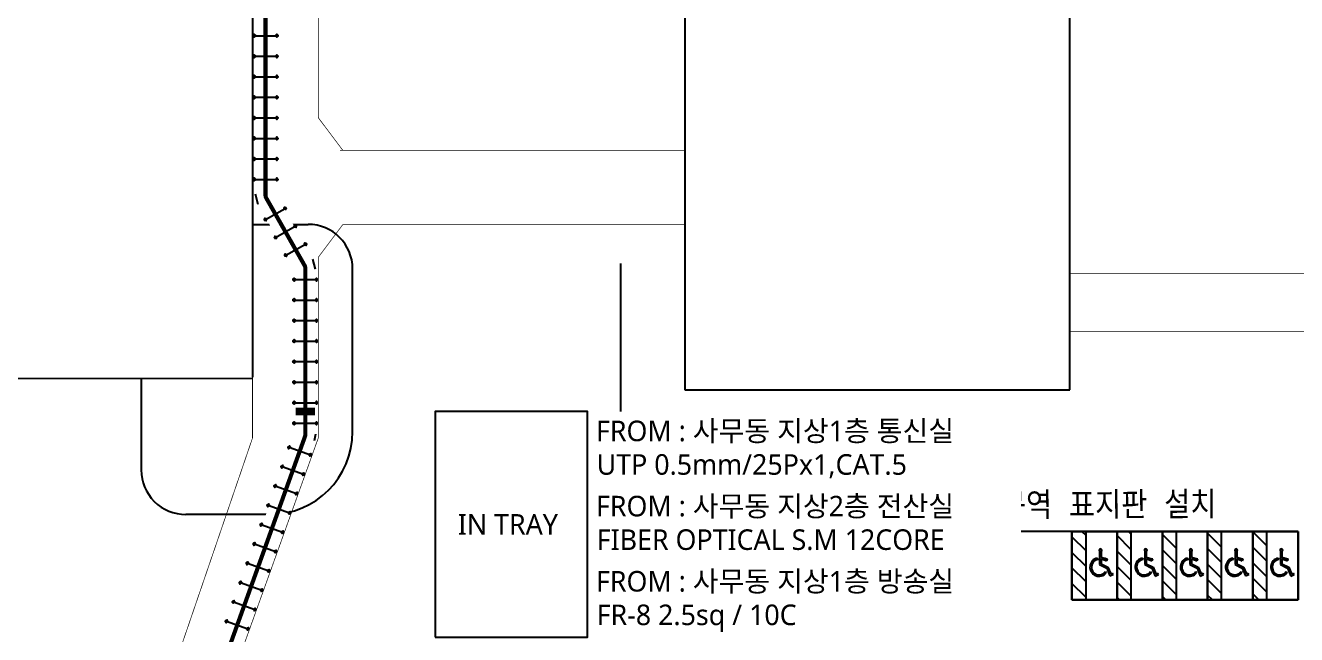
# Model space of a CAD drawing. Header units: millimetres. Extents: x 0 to 420500, y 0 to 297000.
# Drawn here: x 177700 to 270480, y 101003 to 145487 of the extents above; entities that cross this region are included whole.
import ezdxf
from ezdxf.enums import TextEntityAlignment as Align
from ezdxf.xclip import XClip

# ---------------------------------------------------------------- set-up
doc = ezdxf.new("R2010")
doc.units = ezdxf.units.MM
doc.header["$LTSCALE"] = 5000
doc.header["$XCLIPFRAME"] = 0
doc.linetypes.add('HIDDEN', pattern=[0.375, 0.25, -0.125])
for name, color, linetype in [('3131$0$SYM', 3, 'Continuous'), ('arch', 8, 'Continuous'), ('S2', 4, 'HIDDEN'), ('SYM', 3, 'Continuous'), ('TRAY', 3, 'Continuous'), ('TRAY1', 3, 'Continuous'), ('공동구', 8, 'Continuous')]:
    doc.layers.add(name, color=color, linetype=linetype)
doc.styles.add('arch', font='romans.shx', dxfattribs={"bigfont": 'ghs.shx'})
doc.styles.add('GHS', font='malgun.ttf')

# ---------------------------------------------------------------- blocks, each defined once
blk = doc.blocks.new('A$C2DB47DB5')
at = {"ltscale": 3}
h = blk.add_hatch(dxfattribs=at)
h.set_pattern_fill('_USER', color=0, scale=800, angle=92.1562, style=0, pattern_type=0)
h.set_pattern_definition([(182.156205, (-512770.2, -7410811.7), (-30.09919, 799.43357), [])])
h.paths.add_polyline_path([(751, 4204), (71, 3471), (3737, 71), (4417, 804)])
at = {"color": 0}
for p, q in [((71, 3471), (2315, 5890)), ((2315, 5890), (5981, 2490)), ((2490, 3968), (3216, 3295)), ((2587, 4031), (2888, 3752)), ((2888, 3752), (3198, 3921)), ((2975, 3672), (3252, 3822)), ((3192, 3931), (3291, 3985)), ((3192, 3931), (3198, 3921)), ((3252, 3822), (3257, 3813)), ((3257, 3813), (3356, 3866)), ((3291, 3985), (3356, 3866)), ((3737, 71), (71, 3471)), ((2752, 3500), (2859, 3478)), ((2975, 3672), (3241, 3425)), ((3216, 3295), (3763, 3501)), ((3241, 3425), (3762, 3621)), ((3762, 3621), (4273, 3432)), ((3763, 3501), (4339, 3287)), ((3886, 3266), (3993, 3244)), ((4273, 3432), (4324, 3569)), ((4430, 3529), (4324, 3569)), ((4339, 3287), (4430, 3529)), ((5981, 2490), (3737, 71)), ((2942, 808), (3737, 71))]:
    blk.add_line(p, q, dxfattribs=at)
at = {"color": 0, "ltscale": 3}
for p, q in [((2315, 5890), (751, 4204)), ((1635, 5157), (2315, 5890)), ((2315, 5890), (5981, 2490)), ((5981, 2490), (2315, 5890)), ((751, 4204), (4417, 804)), ((751, 4204), (4417, 804)), ((4417, 804), (5981, 2490)), ((5301, 1757), (5981, 2490))]:
    blk.add_line(p, q, dxfattribs=at)
at = {"color": 0}
for centre, major_axis, start_param, end_param in [((2496, 4065), (-93.2, 27.4), 3.079538, 8.086775), ((3328, 3156), (-643, 189), 6.031213, 9.8424), ((3328, 3156), (-546, 161), 5.968595, 9.905018)]:
    blk.add_ellipse(centre, major_axis=major_axis, ratio=1, start_param=start_param, end_param=end_param, dxfattribs=at)
blk = doc.blocks.new('XR-배치도', base_point=(461, 408))
at = {"layer": 'arch'}
for p, q in [((432426, 369830), (391978, 407343)), ((432426, 369830), (391978, 407343)), ((372864, 386733), (413312, 349220)), ((372864, 386733), (413312, 349220)), ((451325, 375009), (421818, 343193)), ((451325, 375009), (449081, 372589)), ((449081, 372589), (446837, 370169)), ((449081, 372589), (452747, 369189)), ((452747, 369189), (449081, 372589)), ((449081, 372589), (452747, 369189)), ((452747, 369189), (454991, 371609)), ((413312, 349220), (432426, 369830)), ((413312, 349220), (432426, 369830)), ((446837, 370169), (444593, 367750)), ((446837, 370169), (450503, 366769)), ((450503, 366769), (446837, 370169)), ((446837, 370169), (450503, 366769)), ((450503, 366769), (452747, 369189)), ((444593, 367750), (442349, 365330)), ((444593, 367750), (448259, 364350)), ((448259, 364350), (444593, 367750)), ((444593, 367750), (448259, 364350)), ((347562, 367162), (391173, 326716)), ((347562, 367162), (391173, 326716)), ((347562, 367162), (391173, 326716)), ((448259, 364350), (450503, 366769)), ((442349, 365330), (440105, 362911)), ((442349, 365330), (446015, 361930)), ((446015, 361930), (442349, 365330)), ((442349, 365330), (446015, 361930)), ((446015, 361930), (448259, 364350)), ((440105, 362911), (443771, 359511)), ((440105, 362911), (443771, 359511)), ((443771, 359511), (446015, 361930)), ((403341, 352049), (413238, 342870)), ((382993, 334303), (385752, 337278)), ((399061, 329370), (390348, 337451)), ((322443, 252608), (391242, 326653)), ((322443, 252608), (391242, 326653)), ((385711, 320700), (390615, 316151)), ((399383, 320823), (395211, 316324))]:
    blk.add_line(p, q, dxfattribs=at)
for centre, radius, start, end in [((417366, 347322), 6072, 227.1562, 317.1562), ((388137, 335066), 3252, 47.1562, 137.1562), ((394949, 324936), 6048, 317.1562, 47.1562), ((392827, 318536), 3252, 227.1562, 317.1562)]:
    blk.add_arc(centre, radius, start, end, dxfattribs=at)
for p in [(449010, 369118), (446766, 366699), (444522, 364279), (442278, 361859), (440034, 359440)]:
    blk.add_blockref('A$C2DB47DB5', p, dxfattribs=at)
at = {"layer": 'arch', "style": 'arch', "width": 0.9}
blk.add_text('장애인전용 주차구역 표지판 설치', height=2000, rotation=47.38692, dxfattribs=at).set_placement((426024, 348938))

msp = doc.modelspace()

# ---------------------------------------------------------------- linework, layer by layer
at = {"layer": '공동구', "const_width": 50}
for points in [[(194274, 198054), (194274, 115354)], [(199074, 160954), (199074, 138754)], [(199074, 138754), (200874, 136354)], [(225829, 136354), (200664, 136354)], [(225829, 136354), (225829, 130954)], [(199074, 128554), (200874, 130954)], [(225829, 130954), (200874, 130954)], [(199074, 115354), (199074, 128554)], [(253938, 127354), (253938, 123154)], [(253938, 127354), (274022, 127354)], [(253938, 123154), (272277, 123154)], [(194274, 115354), (182406, 80654)], [(199074, 115354), (186606, 80654)]]:
    msp.add_lwpolyline(points, dxfattribs=at)

# ---------------------------------------------------------------- block references
at = {"layer": 'TRAY'}
ref = msp.add_blockref('XR-배치도', (-310663, 184385), dxfattribs=dict(at, rotation=312.8437953840571))
XClip(ref).set_block_clipping_path([(355016.7243769546, 126994.5435289501), (152650.6807000034, 314675.0815890764), (386231.3503509208, 566532.8207304992), (588597.394027872, 378852.2826703729)])

# ---------------------------------------------------------------- texts
at = {"layer": 'SYM', "style": 'GHS'}
msp.add_text('IN TRAY', height=1500, dxfattribs=at).set_placement((209257, 109051), align=Align.MIDDLE_LEFT)

# ---------------------------------------------------------------- next in the draw order: wipeouts: each hides what was drawn before it
at = {"color": 6}
msp.add_wipeout([(218733, 117287), (218733, 111796), (250365, 111796), (250365, 117287)], dxfattribs=at).dxf.layer = 'SYM'
for points in [[(195974, 133182), (195974, 194195), (194474, 194195), (194474, 133182)], [(186406, 80689), (198786, 115143), (197374, 115650), (184994, 81196)]]:
    msp.add_wipeout(points).dxf.layer = 'TRAY'

# ---------------------------------------------------------------- next in the draw order: linework, layer by layer
at = {"layer": 'TRAY1', "color": 6}
for points in [[(194289, 144737), (194324, 144737), (194329, 144764), (194346, 144790), (194374, 144808), (194399, 144812), (194399, 144847), (194399, 144812), (194428, 144807), (194454, 144789), (194469, 144764), (194474, 144737), (194468, 144707), (194453, 144684), (194430, 144669), (194399, 144662), (194399, 144627), (194399, 144662), (194369, 144668), (194346, 144685), (194329, 144710), (194324, 144737), (194399, 144737), (194399, 144812), (194399, 144662), (194399, 144737), (194399, 144737), (196049, 144737), (196049, 144662), (196049, 144812), (196049, 144737), (196124, 144737), (196119, 144710), (196103, 144685), (196079, 144668), (196049, 144662), (196049, 144627), (196049, 144662), (196019, 144669), (195996, 144684), (195981, 144707), (195974, 144737), (195979, 144764), (195995, 144789), (196021, 144807), (196049, 144812), (196049, 144847), (196049, 144812), (196075, 144808), (196103, 144790), (196119, 144764), (196124, 144737), (196160, 144737)], [(194289, 143237), (194324, 143237), (194329, 143264), (194346, 143290), (194374, 143308), (194399, 143312), (194399, 143347), (194399, 143312), (194428, 143307), (194454, 143289), (194469, 143264), (194474, 143237), (194468, 143207), (194453, 143184), (194430, 143169), (194399, 143162), (194399, 143127), (194399, 143162), (194369, 143168), (194346, 143185), (194329, 143210), (194324, 143237), (194399, 143237), (194399, 143312), (194399, 143162), (194399, 143237), (194399, 143237), (196049, 143237), (196049, 143162), (196049, 143312), (196049, 143237), (196124, 143237), (196119, 143210), (196103, 143185), (196079, 143168), (196049, 143162), (196049, 143127), (196049, 143162), (196019, 143169), (195996, 143184), (195981, 143207), (195974, 143237), (195979, 143264), (195995, 143289), (196021, 143307), (196049, 143312), (196049, 143347), (196049, 143312), (196075, 143308), (196103, 143290), (196119, 143264), (196124, 143237), (196160, 143237)], [(194289, 141737), (194324, 141737), (194329, 141764), (194346, 141790), (194374, 141808), (194399, 141812), (194399, 141847), (194399, 141812), (194428, 141807), (194454, 141789), (194469, 141764), (194474, 141737), (194468, 141707), (194453, 141684), (194430, 141669), (194399, 141662), (194399, 141627), (194399, 141662), (194369, 141668), (194346, 141685), (194329, 141710), (194324, 141737), (194399, 141737), (194399, 141812), (194399, 141662), (194399, 141737), (194399, 141737), (196049, 141737), (196049, 141662), (196049, 141812), (196049, 141737), (196124, 141737), (196119, 141710), (196103, 141685), (196079, 141668), (196049, 141662), (196049, 141627), (196049, 141662), (196019, 141669), (195996, 141684), (195981, 141707), (195974, 141737), (195979, 141764), (195995, 141789), (196021, 141807), (196049, 141812), (196049, 141847), (196049, 141812), (196075, 141808), (196103, 141790), (196119, 141764), (196124, 141737), (196160, 141737)], [(194289, 140237), (194324, 140237), (194329, 140264), (194346, 140290), (194374, 140308), (194399, 140312), (194399, 140347), (194399, 140312), (194428, 140307), (194454, 140289), (194469, 140264), (194474, 140237), (194468, 140207), (194453, 140184), (194430, 140169), (194399, 140162), (194399, 140127), (194399, 140162), (194369, 140168), (194346, 140185), (194329, 140210), (194324, 140237), (194399, 140237), (194399, 140312), (194399, 140162), (194399, 140237), (194399, 140237), (196049, 140237), (196049, 140162), (196049, 140312), (196049, 140237), (196124, 140237), (196119, 140210), (196103, 140185), (196079, 140168), (196049, 140162), (196049, 140127), (196049, 140162), (196019, 140169), (195996, 140184), (195981, 140207), (195974, 140237), (195979, 140264), (195995, 140289), (196021, 140307), (196049, 140312), (196049, 140347), (196049, 140312), (196075, 140308), (196103, 140290), (196119, 140264), (196124, 140237), (196160, 140237)], [(194289, 138737), (194324, 138737), (194329, 138764), (194346, 138790), (194374, 138808), (194399, 138812), (194399, 138847), (194399, 138812), (194428, 138807), (194454, 138789), (194469, 138764), (194474, 138737), (194468, 138707), (194453, 138684), (194430, 138669), (194399, 138662), (194399, 138627), (194399, 138662), (194369, 138668), (194346, 138685), (194329, 138710), (194324, 138737), (194399, 138737), (194399, 138812), (194399, 138662), (194399, 138737), (194399, 138737), (196049, 138737), (196049, 138662), (196049, 138812), (196049, 138737), (196124, 138737), (196119, 138710), (196103, 138685), (196079, 138668), (196049, 138662), (196049, 138627), (196049, 138662), (196019, 138669), (195996, 138684), (195981, 138707), (195974, 138737), (195979, 138764), (195995, 138789), (196021, 138807), (196049, 138812), (196049, 138847), (196049, 138812), (196075, 138808), (196103, 138790), (196119, 138764), (196124, 138737), (196160, 138737)], [(194289, 137237), (194324, 137237), (194329, 137264), (194346, 137290), (194374, 137308), (194399, 137312), (194399, 137347), (194399, 137312), (194428, 137307), (194454, 137289), (194469, 137264), (194474, 137237), (194468, 137207), (194453, 137184), (194430, 137169), (194399, 137162), (194399, 137127), (194399, 137162), (194369, 137168), (194346, 137185), (194329, 137210), (194324, 137237), (194399, 137237), (194399, 137312), (194399, 137162), (194399, 137237), (194399, 137237), (196049, 137237), (196049, 137162), (196049, 137312), (196049, 137237), (196124, 137237), (196119, 137210), (196103, 137185), (196079, 137168), (196049, 137162), (196049, 137127), (196049, 137162), (196019, 137169), (195996, 137184), (195981, 137207), (195974, 137237), (195979, 137264), (195995, 137289), (196021, 137307), (196049, 137312), (196049, 137347), (196049, 137312), (196075, 137308), (196103, 137290), (196119, 137264), (196124, 137237), (196160, 137237)], [(194289, 135737), (194324, 135737), (194329, 135764), (194346, 135790), (194374, 135808), (194399, 135812), (194399, 135847), (194399, 135812), (194428, 135807), (194454, 135789), (194469, 135764), (194474, 135737), (194468, 135707), (194453, 135684), (194430, 135669), (194399, 135662), (194399, 135627), (194399, 135662), (194369, 135668), (194346, 135685), (194329, 135710), (194324, 135737), (194399, 135737), (194399, 135812), (194399, 135662), (194399, 135737), (194399, 135737), (196049, 135737), (196049, 135662), (196049, 135812), (196049, 135737), (196124, 135737), (196119, 135710), (196103, 135685), (196079, 135668), (196049, 135662), (196049, 135627), (196049, 135662), (196019, 135669), (195996, 135684), (195981, 135707), (195974, 135737), (195979, 135764), (195995, 135789), (196021, 135807), (196049, 135812), (196049, 135847), (196049, 135812), (196075, 135808), (196103, 135790), (196119, 135764), (196124, 135737), (196160, 135737)], [(194289, 134237), (194324, 134237), (194329, 134264), (194346, 134290), (194374, 134308), (194399, 134312), (194399, 134347), (194399, 134312), (194428, 134307), (194454, 134289), (194469, 134264), (194474, 134237), (194468, 134207), (194453, 134184), (194430, 134169), (194399, 134162), (194399, 134127), (194399, 134162), (194369, 134168), (194346, 134185), (194329, 134210), (194324, 134237), (194399, 134237), (194399, 134312), (194399, 134162), (194399, 134237), (194399, 134237), (196049, 134237), (196049, 134162), (196049, 134312), (196049, 134237), (196124, 134237), (196119, 134210), (196103, 134185), (196079, 134168), (196049, 134162), (196049, 134127), (196049, 134162), (196019, 134169), (195996, 134184), (195981, 134207), (195974, 134237), (195979, 134264), (195995, 134289), (196021, 134307), (196049, 134312), (196049, 134347), (196049, 134312), (196075, 134308), (196103, 134290), (196119, 134264), (196124, 134237), (196160, 134237)], [(196843, 114719), (196876, 114708), (196890, 114731), (196914, 114750), (196946, 114757), (196972, 114753), (196984, 114785), (196972, 114753), (196997, 114738), (197016, 114712), (197022, 114684), (197017, 114657), (197001, 114630), (196979, 114614), (196953, 114607), (196922, 114612), (196910, 114579), (196922, 114612), (196895, 114628), (196879, 114651), (196872, 114680), (196876, 114708), (196947, 114682), (196972, 114753), (196922, 114612), (196947, 114682), (196947, 114682), (198500, 114124), (198474, 114054), (198525, 114195), (198500, 114124), (198570, 114099), (198556, 114075), (198533, 114057), (198505, 114049), (198474, 114054), (198463, 114021), (198474, 114054), (198448, 114070), (198432, 114093), (198425, 114119), (198429, 114150), (198443, 114173), (198466, 114191), (198497, 114199), (198525, 114195), (198537, 114228), (198525, 114195), (198548, 114182), (198568, 114155), (198575, 114126), (198570, 114099), (198603, 114087)], [(196336, 113308), (196369, 113296), (196383, 113320), (196407, 113338), (196439, 113346), (196465, 113341), (196477, 113374), (196465, 113341), (196490, 113326), (196508, 113301), (196515, 113272), (196510, 113245), (196494, 113219), (196472, 113203), (196446, 113196), (196414, 113200), (196403, 113167), (196414, 113200), (196388, 113216), (196371, 113240), (196365, 113269), (196369, 113296), (196440, 113271), (196465, 113341), (196414, 113200), (196440, 113271), (196440, 113271), (197992, 112713), (197967, 112642), (198018, 112783), (197992, 112713), (198063, 112687), (198049, 112663), (198025, 112645), (197997, 112638), (197967, 112642), (197955, 112609), (197967, 112642), (197940, 112659), (197924, 112681), (197918, 112707), (197922, 112738), (197935, 112761), (197959, 112780), (197989, 112788), (198018, 112783), (198030, 112816), (198018, 112783), (198041, 112770), (198061, 112744), (198067, 112714), (198063, 112687), (198096, 112675)], [(195829, 111896), (195862, 111884), (195876, 111908), (195900, 111926), (195932, 111934), (195958, 111929), (195970, 111962), (195958, 111929), (195982, 111915), (196001, 111889), (196007, 111860), (196003, 111834), (195987, 111807), (195965, 111791), (195938, 111784), (195907, 111788), (195895, 111756), (195907, 111788), (195881, 111804), (195864, 111828), (195857, 111857), (195862, 111884), (195932, 111859), (195958, 111929), (195907, 111788), (195932, 111859), (195932, 111859), (197485, 111301), (197460, 111230), (197511, 111372), (197485, 111301), (197556, 111276), (197542, 111252), (197518, 111234), (197490, 111226), (197460, 111230), (197448, 111198), (197460, 111230), (197433, 111247), (197417, 111269), (197410, 111296), (197415, 111326), (197428, 111350), (197452, 111368), (197482, 111376), (197511, 111372), (197522, 111404), (197511, 111372), (197533, 111358), (197553, 111332), (197560, 111303), (197556, 111276), (197589, 111264)], [(195321, 110485), (195355, 110473), (195368, 110496), (195392, 110515), (195425, 110522), (195451, 110518), (195462, 110551), (195451, 110518), (195475, 110503), (195494, 110478), (195500, 110449), (195496, 110422), (195479, 110395), (195457, 110380), (195431, 110373), (195400, 110377), (195388, 110344), (195400, 110377), (195374, 110393), (195357, 110416), (195350, 110446), (195355, 110473), (195425, 110447), (195451, 110518), (195400, 110377), (195425, 110447), (195425, 110447), (196978, 109889), (196953, 109819), (197003, 109960), (196978, 109889), (197049, 109864), (197035, 109840), (197011, 109822), (196983, 109814), (196953, 109819), (196941, 109786), (196953, 109819), (196926, 109835), (196910, 109858), (196903, 109884), (196907, 109915), (196921, 109938), (196944, 109956), (196975, 109964), (197003, 109960), (197015, 109993), (197003, 109960), (197026, 109947), (197046, 109921), (197053, 109891), (197049, 109864), (197082, 109852)], [(194814, 109073), (194847, 109061), (194861, 109085), (194885, 109103), (194917, 109111), (194943, 109106), (194955, 109139), (194943, 109106), (194968, 109091), (194987, 109066), (194993, 109037), (194988, 109010), (194972, 108984), (194950, 108968), (194924, 108961), (194893, 108965), (194881, 108932), (194893, 108965), (194866, 108981), (194850, 109005), (194843, 109034), (194847, 109061), (194918, 109036), (194943, 109106), (194893, 108965), (194918, 109036), (194918, 109036), (196471, 108478), (196445, 108407), (196496, 108548), (196471, 108478), (196541, 108452), (196527, 108429), (196504, 108410), (196476, 108403), (196445, 108407), (196434, 108374), (196445, 108407), (196419, 108424), (196403, 108446), (196396, 108472), (196400, 108503), (196414, 108527), (196437, 108545), (196468, 108553), (196496, 108548), (196508, 108581), (196496, 108548), (196519, 108535), (196539, 108509), (196546, 108479), (196541, 108452), (196574, 108440)], [(194307, 107661), (194340, 107649), (194354, 107673), (194378, 107692), (194410, 107699), (194436, 107695), (194448, 107727), (194436, 107695), (194461, 107680), (194479, 107654), (194486, 107625), (194481, 107599), (194465, 107572), (194443, 107556), (194417, 107549), (194385, 107553), (194374, 107521), (194385, 107553), (194359, 107569), (194342, 107593), (194336, 107622), (194340, 107649), (194411, 107624), (194436, 107695), (194385, 107553), (194411, 107624), (194411, 107624), (195963, 107066), (195938, 106995), (195989, 107137), (195963, 107066), (196034, 107041), (196020, 107017), (195996, 106999), (195968, 106991), (195938, 106995), (195926, 106963), (195938, 106995), (195911, 107012), (195895, 107034), (195889, 107061), (195893, 107091), (195907, 107115), (195930, 107133), (195960, 107141), (195989, 107137), (196001, 107169), (195989, 107137), (196012, 107124), (196032, 107097), (196038, 107068), (196034, 107041), (196067, 107029)], [(193800, 106250), (193833, 106238), (193847, 106261), (193871, 106280), (193903, 106287), (193929, 106283), (193941, 106316), (193929, 106283), (193954, 106268), (193972, 106243), (193978, 106214), (193974, 106187), (193958, 106161), (193936, 106145), (193909, 106138), (193878, 106142), (193866, 106109), (193878, 106142), (193852, 106158), (193835, 106181), (193828, 106211), (193833, 106238), (193903, 106212), (193929, 106283), (193878, 106142), (193903, 106212), (193903, 106212), (195456, 105654), (195431, 105584), (195482, 105725), (195456, 105654), (195527, 105629), (195513, 105605), (195489, 105587), (195461, 105580), (195431, 105584), (195419, 105551), (195431, 105584), (195404, 105601), (195388, 105623), (195381, 105649), (195386, 105680), (195399, 105703), (195423, 105721), (195453, 105729), (195482, 105725), (195493, 105758), (195482, 105725), (195504, 105712), (195524, 105686), (195531, 105656), (195527, 105629), (195560, 105617)], [(193292, 104838), (193326, 104826), (193339, 104850), (193363, 104868), (193396, 104876), (193422, 104871), (193433, 104904), (193422, 104871), (193446, 104857), (193465, 104831), (193471, 104802), (193467, 104775), (193450, 104749), (193428, 104733), (193402, 104726), (193371, 104730), (193359, 104697), (193371, 104730), (193345, 104746), (193328, 104770), (193321, 104799), (193326, 104826), (193396, 104801), (193422, 104871), (193371, 104730), (193396, 104801), (193396, 104801), (194949, 104243), (194924, 104172), (194974, 104313), (194949, 104243), (195020, 104217), (195006, 104194), (194982, 104175), (194954, 104168), (194924, 104172), (194912, 104139), (194924, 104172), (194897, 104189), (194881, 104211), (194874, 104237), (194878, 104268), (194892, 104292), (194915, 104310), (194946, 104318), (194974, 104313), (194986, 104346), (194974, 104313), (194997, 104300), (195017, 104274), (195024, 104244), (195020, 104217), (195053, 104205)], [(192785, 103426), (192818, 103414), (192832, 103438), (192856, 103457), (192888, 103464), (192914, 103460), (192926, 103492), (192914, 103460), (192939, 103445), (192958, 103419), (192964, 103391), (192960, 103364), (192943, 103337), (192921, 103321), (192895, 103314), (192864, 103319), (192852, 103286), (192864, 103319), (192838, 103335), (192821, 103358), (192814, 103387), (192818, 103414), (192889, 103389), (192914, 103460), (192864, 103319), (192889, 103389), (192889, 103389), (194442, 102831), (194416, 102761), (194467, 102902), (194442, 102831), (194512, 102806), (194498, 102782), (194475, 102764), (194447, 102756), (194416, 102761), (194405, 102728), (194416, 102761), (194390, 102777), (194374, 102799), (194367, 102826), (194371, 102857), (194385, 102880), (194408, 102898), (194439, 102906), (194467, 102902), (194479, 102934), (194467, 102902), (194490, 102889), (194510, 102862), (194517, 102833), (194512, 102806), (194546, 102794)], [(192278, 102015), (192311, 102003), (192325, 102026), (192349, 102045), (192381, 102052), (192407, 102048), (192419, 102081), (192407, 102048), (192432, 102033), (192450, 102008), (192457, 101979), (192452, 101952), (192436, 101926), (192414, 101910), (192388, 101903), (192356, 101907), (192345, 101874), (192356, 101907), (192330, 101923), (192313, 101946), (192307, 101976), (192311, 102003), (192382, 101977), (192407, 102048), (192356, 101907), (192382, 101977), (192382, 101977), (193934, 101420), (193909, 101349), (193960, 101490), (193934, 101420), (194005, 101394), (193991, 101370), (193967, 101352), (193939, 101345), (193909, 101349), (193897, 101316), (193909, 101349), (193882, 101366), (193867, 101388), (193860, 101414), (193864, 101445), (193878, 101468), (193901, 101487), (193931, 101494), (193960, 101490), (193972, 101523), (193960, 101490), (193983, 101477), (194003, 101451), (194009, 101421), (194005, 101394), (194038, 101382)]]:
    msp.add_lwpolyline(points, dxfattribs=at)

# ---------------------------------------------------------------- next in the draw order: texts
at = {"layer": 'SYM', "style": 'GHS'}
for s, p in [('FROM : 사무동 지상1층 통신실', (219343, 115876)), ('UTP 0.5mm/25Px1,CAT.5', (219395, 113426))]:
    msp.add_text(s, height=1500, dxfattribs=at).set_placement(p, align=Align.MIDDLE_LEFT)

# ---------------------------------------------------------------- next in the draw order: wipeouts: each hides what was drawn before it
at = {"color": 6}
msp.add_wipeout([(218733, 111796), (218733, 106306), (250365, 106306), (250365, 111796)], dxfattribs=at).dxf.layer = 'SYM'
msp.add_wipeout([(197374, 127685), (197374, 115650), (198874, 115650), (198874, 127685)]).dxf.layer = 'TRAY'

# ---------------------------------------------------------------- next in the draw order: linework, layer by layer
at = {"layer": '3131$0$SYM', "color": 6}
msp.add_lwpolyline([(197428, 117287, 560, 560, 0), (198828, 117287, 0, 0, 0), (207611, 117287, 0, 0, 0)], format="xyseb", dxfattribs=at)
at = {"layer": 'TRAY'}
msp.add_line((198874, 115650), (198786, 115143), dxfattribs=at)
at = {"layer": 'TRAY1', "color": 6}
for points in [[(197192, 126933), (197228, 126933), (197233, 126960), (197249, 126985), (197277, 127003), (197303, 127008), (197303, 127042), (197303, 127008), (197331, 127002), (197357, 126984), (197373, 126959), (197378, 126933), (197371, 126902), (197356, 126880), (197333, 126864), (197303, 126858), (197303, 126823), (197303, 126858), (197273, 126864), (197249, 126880), (197233, 126906), (197228, 126933), (197303, 126933), (197303, 127008), (197303, 126858), (197303, 126933), (197303, 126933), (198953, 126933), (198953, 126858), (198953, 127008), (198953, 126933), (199028, 126933), (199023, 126906), (199006, 126880), (198983, 126864), (198953, 126858), (198953, 126823), (198953, 126858), (198922, 126864), (198899, 126880), (198884, 126902), (198878, 126933), (198882, 126959), (198898, 126984), (198924, 127002), (198953, 127008), (198953, 127042), (198953, 127008), (198978, 127003), (199006, 126985), (199023, 126960), (199028, 126933), (199063, 126933)], [(197192, 125433), (197228, 125433), (197233, 125460), (197249, 125485), (197277, 125503), (197303, 125508), (197303, 125542), (197303, 125508), (197331, 125502), (197357, 125484), (197373, 125459), (197378, 125433), (197371, 125402), (197356, 125380), (197333, 125364), (197303, 125358), (197303, 125323), (197303, 125358), (197273, 125364), (197249, 125380), (197233, 125406), (197228, 125433), (197303, 125433), (197303, 125508), (197303, 125358), (197303, 125433), (197303, 125433), (198953, 125433), (198953, 125358), (198953, 125508), (198953, 125433), (199028, 125433), (199023, 125406), (199006, 125380), (198983, 125364), (198953, 125358), (198953, 125323), (198953, 125358), (198922, 125364), (198899, 125380), (198884, 125402), (198878, 125433), (198882, 125459), (198898, 125484), (198924, 125502), (198953, 125508), (198953, 125542), (198953, 125508), (198978, 125503), (199006, 125485), (199023, 125460), (199028, 125433), (199063, 125433)], [(197192, 123933), (197228, 123933), (197233, 123960), (197249, 123985), (197277, 124003), (197303, 124008), (197303, 124042), (197303, 124008), (197331, 124002), (197357, 123984), (197373, 123959), (197378, 123933), (197371, 123902), (197356, 123880), (197333, 123864), (197303, 123858), (197303, 123823), (197303, 123858), (197273, 123864), (197249, 123880), (197233, 123906), (197228, 123933), (197303, 123933), (197303, 124008), (197303, 123858), (197303, 123933), (197303, 123933), (198953, 123933), (198953, 123858), (198953, 124008), (198953, 123933), (199028, 123933), (199023, 123906), (199006, 123880), (198983, 123864), (198953, 123858), (198953, 123823), (198953, 123858), (198922, 123864), (198899, 123880), (198884, 123902), (198878, 123933), (198882, 123959), (198898, 123984), (198924, 124002), (198953, 124008), (198953, 124042), (198953, 124008), (198978, 124003), (199006, 123985), (199023, 123960), (199028, 123933), (199063, 123933)], [(197192, 122433), (197228, 122433), (197233, 122460), (197249, 122485), (197277, 122503), (197303, 122508), (197303, 122542), (197303, 122508), (197331, 122502), (197357, 122484), (197373, 122459), (197378, 122433), (197371, 122402), (197356, 122380), (197333, 122364), (197303, 122358), (197303, 122323), (197303, 122358), (197273, 122364), (197249, 122380), (197233, 122406), (197228, 122433), (197303, 122433), (197303, 122508), (197303, 122358), (197303, 122433), (197303, 122433), (198953, 122433), (198953, 122358), (198953, 122508), (198953, 122433), (199028, 122433), (199023, 122406), (199006, 122380), (198983, 122364), (198953, 122358), (198953, 122323), (198953, 122358), (198922, 122364), (198899, 122380), (198884, 122402), (198878, 122433), (198882, 122459), (198898, 122484), (198924, 122502), (198953, 122508), (198953, 122542), (198953, 122508), (198978, 122503), (199006, 122485), (199023, 122460), (199028, 122433), (199063, 122433)], [(197192, 120933), (197228, 120933), (197233, 120960), (197249, 120985), (197277, 121003), (197303, 121008), (197303, 121042), (197303, 121008), (197331, 121002), (197357, 120984), (197373, 120959), (197378, 120933), (197371, 120902), (197356, 120880), (197333, 120864), (197303, 120858), (197303, 120823), (197303, 120858), (197273, 120864), (197249, 120880), (197233, 120906), (197228, 120933), (197303, 120933), (197303, 121008), (197303, 120858), (197303, 120933), (197303, 120933), (198953, 120933), (198953, 120858), (198953, 121008), (198953, 120933), (199028, 120933), (199023, 120906), (199006, 120880), (198983, 120864), (198953, 120858), (198953, 120823), (198953, 120858), (198922, 120864), (198899, 120880), (198884, 120902), (198878, 120933), (198882, 120959), (198898, 120984), (198924, 121002), (198953, 121008), (198953, 121042), (198953, 121008), (198978, 121003), (199006, 120985), (199023, 120960), (199028, 120933), (199063, 120933)], [(197192, 119433), (197228, 119433), (197233, 119460), (197249, 119485), (197277, 119503), (197303, 119508), (197303, 119542), (197303, 119508), (197331, 119502), (197357, 119484), (197373, 119459), (197378, 119433), (197371, 119402), (197356, 119380), (197333, 119364), (197303, 119358), (197303, 119323), (197303, 119358), (197273, 119364), (197249, 119380), (197233, 119406), (197228, 119433), (197303, 119433), (197303, 119508), (197303, 119358), (197303, 119433), (197303, 119433), (198953, 119433), (198953, 119358), (198953, 119508), (198953, 119433), (199028, 119433), (199023, 119406), (199006, 119380), (198983, 119364), (198953, 119358), (198953, 119323), (198953, 119358), (198922, 119364), (198899, 119380), (198884, 119402), (198878, 119433), (198882, 119459), (198898, 119484), (198924, 119502), (198953, 119508), (198953, 119542), (198953, 119508), (198978, 119503), (199006, 119485), (199023, 119460), (199028, 119433), (199063, 119433)], [(197192, 117933), (197228, 117933), (197233, 117960), (197249, 117985), (197277, 118003), (197303, 118008), (197303, 118042), (197303, 118008), (197331, 118002), (197357, 117984), (197373, 117959), (197378, 117933), (197371, 117902), (197356, 117880), (197333, 117864), (197303, 117858), (197303, 117823), (197303, 117858), (197273, 117864), (197249, 117880), (197233, 117906), (197228, 117933), (197303, 117933), (197303, 118008), (197303, 117858), (197303, 117933), (197303, 117933), (198953, 117933), (198953, 117858), (198953, 118008), (198953, 117933), (199028, 117933), (199023, 117906), (199006, 117880), (198983, 117864), (198953, 117858), (198953, 117823), (198953, 117858), (198922, 117864), (198899, 117880), (198884, 117902), (198878, 117933), (198882, 117959), (198898, 117984), (198924, 118002), (198953, 118008), (198953, 118042), (198953, 118008), (198978, 118003), (199006, 117985), (199023, 117960), (199028, 117933), (199063, 117933)], [(197192, 116433), (197228, 116433), (197233, 116460), (197249, 116485), (197277, 116503), (197303, 116508), (197303, 116542), (197303, 116508), (197331, 116502), (197357, 116484), (197373, 116459), (197378, 116433), (197371, 116402), (197356, 116380), (197333, 116364), (197303, 116358), (197303, 116323), (197303, 116358), (197273, 116364), (197249, 116380), (197233, 116406), (197228, 116433), (197303, 116433), (197303, 116508), (197303, 116358), (197303, 116433), (197303, 116433), (198953, 116433), (198953, 116358), (198953, 116508), (198953, 116433), (199028, 116433), (199023, 116406), (199006, 116380), (198983, 116364), (198953, 116358), (198953, 116323), (198953, 116358), (198922, 116364), (198899, 116380), (198884, 116402), (198878, 116433), (198882, 116459), (198898, 116484), (198924, 116502), (198953, 116508), (198953, 116542), (198953, 116508), (198978, 116503), (199006, 116485), (199023, 116460), (199028, 116433), (199063, 116433)]]:
    msp.add_lwpolyline(points, dxfattribs=at)

# ---------------------------------------------------------------- next in the draw order: texts
at = {"layer": 'SYM', "style": 'GHS'}
for s, p in [('FROM : 사무동 지상2층 전산실', (219343, 110386)), ('FIBER OPTICAL S.M 12CORE', (219395, 107936))]:
    msp.add_text(s, height=1500, dxfattribs=at).set_placement(p, align=Align.MIDDLE_LEFT)

# ---------------------------------------------------------------- next in the draw order: wipeouts: each hides what was drawn before it
at = {"color": 6}
msp.add_wipeout([(218733, 106306), (218733, 100816), (250365, 100816), (250365, 106306)], dxfattribs=at).dxf.layer = 'SYM'
msp.add_wipeout([(194670, 132441), (197374, 127685), (198678, 128426), (195974, 133182)]).dxf.layer = 'TRAY'

# ---------------------------------------------------------------- next in the draw order: linework, layer by layer
at = {"layer": 'S2', "const_width": 300}
msp.add_lwpolyline([(195224, 196253), (195224, 133079, 0.129962), (195277, 132882), (198075, 127959, -0.129962), (198128, 127761), (198128, 115598, -0.086455), (198104, 115463), (185680, 80888, 0.086455), (185657, 80753), (185657, 70122)], format="xyb", dxfattribs=at)
at = {"layer": 'SYM', "color": 6}
msp.add_lwpolyline([(207611, 100816), (218733, 100816), (218733, 117287), (207611, 117287)], close=True, dxfattribs=at)
at = {"layer": 'TRAY'}
for p, q in [((194474, 133182), (194670, 132441)), ((198874, 127685), (198678, 128426))]:
    msp.add_line(p, q, dxfattribs=at)
at = {"layer": 'TRAY1', "color": 6}
for points in [[(195123, 131259), (195154, 131277), (195145, 131303), (195146, 131333), (195162, 131362), (195182, 131379), (195165, 131409), (195182, 131379), (195209, 131388), (195241, 131386), (195267, 131372), (195284, 131351), (195294, 131321), (195291, 131294), (195280, 131270), (195256, 131249), (195273, 131219), (195256, 131249), (195227, 131239), (195198, 131242), (195171, 131256), (195154, 131277), (195219, 131314), (195182, 131379), (195256, 131249), (195219, 131314), (195219, 131314), (196653, 132129), (196690, 132064), (196616, 132195), (196653, 132129), (196719, 132167), (196728, 132141), (196726, 132111), (196713, 132084), (196690, 132064), (196708, 132034), (196690, 132064), (196660, 132055), (196633, 132057), (196609, 132069), (196588, 132092), (196579, 132118), (196581, 132148), (196594, 132176), (196616, 132195), (196599, 132225), (196616, 132195), (196641, 132203), (196674, 132202), (196701, 132187), (196719, 132167), (196749, 132184)], [(195864, 129955), (195895, 129973), (195886, 129999), (195888, 130029), (195903, 130058), (195923, 130075), (195906, 130105), (195923, 130075), (195951, 130084), (195982, 130082), (196008, 130068), (196025, 130047), (196035, 130017), (196033, 129990), (196021, 129966), (195997, 129945), (196015, 129915), (195997, 129945), (195968, 129935), (195939, 129938), (195913, 129952), (195895, 129973), (195960, 130010), (195923, 130075), (195997, 129945), (195960, 130010), (195960, 130010), (197395, 130825), (197432, 130760), (197358, 130891), (197395, 130825), (197460, 130863), (197469, 130837), (197467, 130807), (197455, 130780), (197432, 130760), (197449, 130730), (197432, 130760), (197402, 130751), (197375, 130753), (197350, 130765), (197329, 130788), (197321, 130814), (197322, 130844), (197336, 130872), (197358, 130891), (197340, 130921), (197358, 130891), (197382, 130899), (197415, 130898), (197442, 130883), (197460, 130863), (197491, 130880)], [(196606, 128651), (196636, 128669), (196627, 128695), (196629, 128725), (196644, 128754), (196665, 128771), (196647, 128801), (196665, 128771), (196692, 128780), (196723, 128778), (196749, 128764), (196767, 128743), (196776, 128713), (196774, 128686), (196762, 128662), (196739, 128641), (196756, 128611), (196739, 128641), (196710, 128631), (196681, 128634), (196654, 128648), (196636, 128669), (196702, 128706), (196665, 128771), (196739, 128641), (196702, 128706), (196702, 128706), (198136, 129521), (198173, 129456), (198099, 129587), (198136, 129521), (198201, 129559), (198210, 129533), (198209, 129503), (198196, 129476), (198173, 129456), (198190, 129426), (198173, 129456), (198143, 129447), (198116, 129449), (198091, 129461), (198071, 129484), (198062, 129510), (198063, 129540), (198077, 129568), (198099, 129587), (198082, 129617), (198099, 129587), (198124, 129595), (198157, 129594), (198184, 129579), (198201, 129559), (198232, 129576)]]:
    msp.add_lwpolyline(points, dxfattribs=at)

# ---------------------------------------------------------------- next in the draw order: texts
at = {"layer": 'SYM', "style": 'GHS'}
for s, p in [('FROM : 사무동 지상1층 방송실', (219343, 104895)), ('FR-8 2.5sq / 10C', (219395, 102446))]:
    msp.add_text(s, height=1500, dxfattribs=at).set_placement(p, align=Align.MIDDLE_LEFT)

doc.saveas('drawing.dxf')
